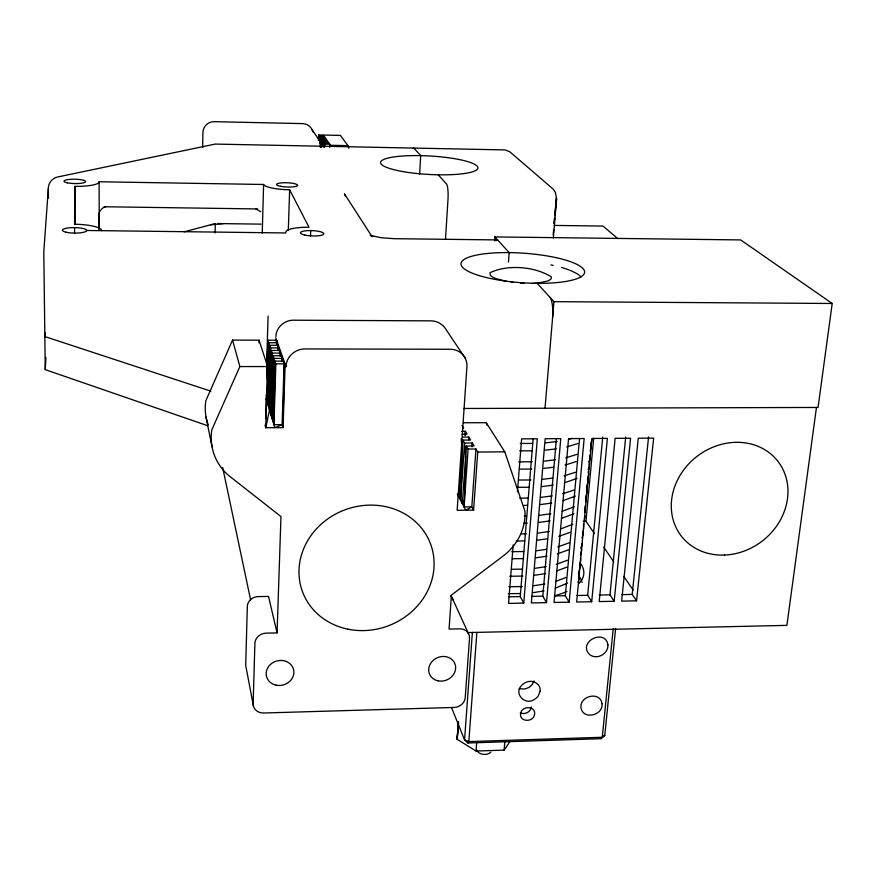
<?xml version="1.0" encoding="UTF-8"?>
<svg xmlns="http://www.w3.org/2000/svg" width="876" height="876" viewBox="0 0 876 876"><rect width="100%" height="100%" fill="white"/><g stroke="black" fill="none" stroke-linecap="round" stroke-linejoin="round"><path stroke-width="1.31" d="M86.636 230.487L285.872 232.95A26.4 6.012 2.4 0 1 309.009 227.256L289.649 189.796A23.597 4.796 2.3 0 1 263.61 184.486L99.13 181.77A24.32 4.906 1 0 1 74.832 186.347L74.569 224.245A27.287 6.176 0.7 0 1 101.747 230.673M275.765 340.216L285.083 366.584L283.047 427.63L265.756 427.707L265.8 423.776M265.866 418.531L266.216 394.758M267.038 394.791L266.939 401.624L268.713 342.724L267.848 340.195L276.641 340.216L278.426 350.575L278.469 347.881L270.454 347.86L269.578 345.275L277.561 345.297L276.641 340.216L276.608 345.429L276.652 342.746L268.713 342.724L269.677 352.097M267.257 379.779L267.848 340.195L266.742 377.03M273.717 417.655L273.038 421.695L274.944 361.109L275.874 363.836L284.109 363.836L283.047 427.63L282.094 424.63L273.947 424.663L274.944 361.109L283.145 361.12L286.003 366.584A18.451 17.498 -20.5 0 1 305.001 348.933L450.209 349.261A18.243 17.038 -32.6 0 1 466.919 366.726L457.152 510.303L473.598 510.117L477.738 452.038L475.931 448.994L468.091 449.038L466.328 446.026L474.135 445.972L472.35 442.982L464.587 443.026L462.856 440.07L470.587 440.026L468.846 437.08L462.429 437.124M280.265 355.831L280.309 353.105L272.228 353.083L271.33 350.455L279.389 350.477M202.663 147.256L202.914 132.539A11.114 11.07 14.9 0 1 214.248 121.676L302.614 123.604A11.049 10.884 -51.5 0 1 312.896 131.991M215.102 232.939L215.288 223.533M319.839 143.752L319.981 136.952L324.908 137.05L324.219 136.054L319.291 135.944L318.623 134.948L340.403 135.408L347.947 145.635L348.845 148.164M321.185 147.179L321.35 138.977L326.31 139.076L325.609 138.069L320.66 137.959L319.981 136.952L319.718 143.554M322.631 146.336L322.74 141.025L327.723 141.124L327.022 140.094L322.04 139.996L321.35 138.977L321.043 146.949M324.054 147.102L324.142 143.095L329.157 143.193L328.445 142.153L323.441 142.054L322.74 141.025L322.532 146.369M329.825 146.916L329.88 144.233L324.854 144.135L324.142 143.095L323.989 147.124M258.967 342.899L259.044 340.173L232.556 340.085L205.838 400.759A53.622 50.523 -15.2 0 0 208.203 424.893M262.231 233.104L263.61 184.486M266.654 363.956L268.089 316.126M264.99 425.09L265.756 427.707L267.596 366.573L259.044 340.173M265.756 427.707L269.501 410.067L271.33 350.455L270.377 412.935L272.228 353.083L273.345 363.956M273.947 424.663L275.874 363.836M280.221 355.82L280.309 353.105M288.303 230.257L289.649 189.796M463.492 422.769L486.224 422.681L504.762 451.852L524.965 511.255A54.148 49.089 -27.5 0 1 504.784 554.782L451.381 595.132L449.081 629.067L459.659 628.826A10.764 9.537 -24 0 1 469.514 638.352L465.233 697.646A10.643 9.318 -22.8 0 1 454.151 707.436L263.632 712.998A10.862 9.592 -14.3 0 1 253.142 703.658L254.905 643.312A10.983 9.833 -14.5 0 1 266.14 633.14L277.068 632.899L280.966 516.555L228.745 475.569A56.119 52.538 -15.7 0 1 211.828 429.809L239.871 366.551L232.556 340.085M310.52 236.038L310.728 230.574M463.207 500.448L460.645 500.47L462.856 440.07L458.958 497.283L459.495 494.622M465.244 435.35L465.397 431.288L461.575 431.31M473.598 510.117L471.825 506.843L464.083 506.93L466.328 446.026L462.353 503.689L462.889 501.061M468.737 439.818L468.846 437.08L468.649 439.796M472.252 445.676L472.35 442.982L472.076 446.99M318.415 140.401L318.623 134.948M319.138 140.04L319.291 135.944L319.773 141.233M320.298 147.234L320.66 137.959L321.492 147.256M321.788 146.653L322.04 139.996L322.631 146.664M323.277 146.073L323.441 142.054L323.791 146.084M324.744 146.829L324.854 144.135M329.77 146.927L329.88 144.233L330.602 145.285L347.947 145.635M207.557 425.67L45.245 369.639L45.924 357.397M419.626 174.204L420.688 155.621L413.91 148.186A11.771 2.07 -88.7 0 0 412.826 148.646M45.081 332.486L44.84 336.57L210.842 391.156M445.49 239.422L448.008 199.115A12.877 2.497 -88.8 0 0 446.377 183.785L438.164 174.773M460.645 500.47L464.587 443.026L465.561 458.049M465.112 435.328L465.397 431.288L467.105 434.178L462.002 434.2M464.083 506.93L468.091 449.038M475.931 448.994L471.825 506.843L465.813 510.204L457.83 495.181M458.356 721.813L457.119 739.3L476.04 751.039L504.149 750.119L509.81 741.72M553.358 237.954L556.588 198.819L555.395 192.457L553.325 189.249L509.624 151.636L504.959 149.916L215.222 144.08L58.068 176.897C52.505 177.795 48.224 182.92 48.333 188.559L43.8 251.817L45.245 369.639M494.579 240.977L494.863 236.925L740.658 239.925L832.2 303.479L818.064 407.45L463.754 408.479M472.383 632.33L464.554 739.913L467.872 743.001L600.991 738.698L604.768 735.413L615.62 628.377M476.862 632.494L468.824 741.578L467.872 743.001M508.463 262.088L509.175 252.606L494.863 236.925M476.04 751.039L476.654 742.903M458.531 721.583L457.119 739.3L458.586 723.357M513.194 544.927L508.54 603.4L523.749 603.093L537.317 438.777L521.625 438.865L517.409 491.896M504.149 750.119L504.806 741.983M523.749 603.093L520.235 596.6L533.134 438.854M553.172 234.899L553.391 232.228M554.552 218.244L554.103 223.599L554.628 218.387M554.99 212.879L555.428 207.513M555.877 202.148L556.205 198.129M545.025 408.249L553.928 301.662L537.196 283.32M546.493 602.633L560.771 438.646L545.146 438.734L531.349 602.94L546.493 602.633L542.813 596.162L556.38 438.723M569.148 602.173L584.139 438.515L568.568 438.602L554.059 602.48L569.148 602.173L565.294 595.724L579.54 438.591M594.454 533.626L585.945 521.22L593.687 438.339M591.705 601.724L607.397 438.383L591.902 438.471L576.671 602.02L591.705 601.724L587.676 595.286L602.732 437.113M554.891 215.781L556.588 198.819M614.175 601.275L630.567 438.252L615.127 438.339L599.206 601.571L614.175 601.275L609.981 594.848L625.694 437.014M613.222 628.683L602.272 737.274L600.991 738.698M636.556 600.816L653.638 438.12L638.265 438.208L621.642 601.122L636.556 600.816L632.198 594.421L648.579 436.894M553.424 232.074L553.741 229.403M582.299 543.295L581.095 548.453M585.091 512.175L584.971 506.131M584.445 519.041L584.829 516.019M583.493 529.334L583.558 524.209M586.055 501.795L586.099 496.834M589.296 466.963L589.143 461.258M591.957 439.555L590.796 444.077M816.454 407.46L786.9 625.365L467.894 632.582M268.45 400.376L267.782 404.405L269.578 345.275L268.636 407.22L270.454 347.86L271.418 357.298M269.501 410.067L270.158 406.092M271.921 411.819L271.253 415.826L273.126 355.733L281.251 355.744M275.885 336.428C276.17 327.438 284.448 320.134 293.285 320.2L431.222 320.857C437.409 320.923 443.289 324.58 446.311 329.945L465.123 358.021M531.316 706.932C530.834 711.914 524.724 715.101 520.311 712.823M578.083 582.212L579.014 578.894L578.499 573.243L580.098 566.892L579.627 563.629M533.944 680.937L532.433 684.123A10.567 9.231 -25.8 0 1 528.283 687.769L524.768 689.018L519.38 688.722M579.518 565.436L580.722 560.18L580.405 558.023M580.46 555.242L581.664 550.051L581.193 546.843M582.047 538.203L583.241 533.101L582.923 531.009M585.497 497.754L587.073 491.951L586.57 488.961M586.471 487.275L588.048 481.559L587.533 478.614M587.522 479.325L588.694 474.584L588.179 471.671M588.103 469.733L588.902 467.894M589.154 461.751L590.315 457.13L589.964 455.224M590.139 451.151L591.3 446.585L590.95 444.712M490.79 752.166C487.406 755.725 478.657 755.134 477.004 750.184M100.072 211.028L102.481 208.159L105.777 206.616L104.069 206.747L257.61 208.948M604.768 735.413L602.272 737.274L468.824 741.578L464.554 739.913L451.611 707.797M567.56 583.077L555.373 588.146M572.904 524.264L560.607 528.962M573.857 513.73L561.549 518.362M574.503 506.7L562.173 511.288M575.466 496.101L563.126 500.623M577.076 478.34L564.702 482.742M565.94 577.47L555.975 581.27M566.871 567.133L556.895 570.878M567.495 560.235L556.326 564.341M568.436 549.843L557.256 553.884M569.061 542.868L557.87 546.887M570.013 532.411L558.8 536.353M573.846 490.1L562.556 493.823M575.455 472.263L564.144 475.887M576.43 461.499L565.097 465.068M577.076 454.315L565.743 457.841M578.061 443.486L566.706 446.946M184.157 231.833L214.105 223.851M568.557 439.314L572.17 438.361M210.569 224.793L223.051 223.643M544.116 590.928L533.024 592.647M544.719 584.018L533.604 585.726M545.617 573.594L534.491 575.269M546.219 566.641L535.072 568.305M547.128 556.15L535.959 557.782M546.536 549.34L536.55 550.741M547.445 538.773L537.448 540.153M549.252 531.513L538.039 533.09M550.172 520.87L538.937 522.414M550.785 513.774L539.539 515.296M551.705 503.065L540.448 504.554M552.329 495.882L541.05 497.36M553.26 485.118L541.959 486.563M552.679 478.077L542.572 479.314M553.621 467.226L543.492 468.43M555.45 459.78L544.095 461.159M556.391 448.851L545.025 450.198M557.026 441.515L545.639 442.851M522.096 586.559L508.912 586.723M520.355 593.534L508.354 593.665M522.348 569.148L511.507 569.258M522.961 576.09L509.744 576.244M523.202 558.614L512.351 558.724M524.647 540.952L516.194 541.05M523.782 551.551L511.693 551.65M523.717 523.257L527.297 523.136M521.647 533.988L526.421 533.834M524.286 516.117L526.684 516.052M528.151 498.083L519.632 498.148M523.968 505.397L527.56 505.288M530.834 479.971L518.614 480.037M529.038 487.264L516.796 487.297M531.721 469.065L519.479 469.12M532.323 461.783L518.822 461.827M532.619 443.464L520.278 443.453M532.017 450.833L519.687 450.822M508.912 596.83L520.235 596.6M531.874 596.381L542.813 596.162M554.399 595.932L565.294 595.724M576.835 595.494L587.676 595.286M599.173 595.056L609.981 594.848M621.434 594.629L632.198 594.421M583.219 521.253L585.945 521.22M457.272 494.13L459.812 494.097M477.738 452.038L504.762 451.852M239.871 366.551L267.596 366.573M285.083 366.584L286.003 366.584L275.754 337.709M553.928 301.662L832.2 303.479M497.119 239.914L394.288 238.688L381.148 237.735L370.515 235.458L373.198 236.509M554.311 225.428L603.006 226.074L617.58 238.458M217.872 223.566L261.103 224.136M511.026 282.214L513.358 282.499M506.613 281.47L495.772 278.524A31.043 7.545 4 0 1 490.242 275.009L490.045 272.699C507.708 264.267 534.513 266.413 551.092 276.717L551.343 277.889A31.284 7.599 4 0 1 547.774 280.977L538.422 282.97A30.671 7.457 4 0 1 532.148 283.408M255.77 208.773L260.741 211.729M569.258 270.016L566.137 268.888A61.813 15.023 4 0 0 561.494 267.465M370.252 235.261L372.212 236.093M570.287 270.388L576.901 273.597A62.919 15.297 4 0 1 580.952 276.936M603.728 547.161L613.78 561.823M623.832 576.485L633.107 590.019M311.9 129.319L319.357 140.445M371.479 235.797L344.443 193.826L345.21 195.906M462.002 425.594L463.689 428.43M452.027 597.629L468.452 633.512M486.224 422.681L487.089 425.221M266.096 398.854L274.856 427.663L282.094 424.63L284.109 363.836L286.003 366.584L282.192 358.415L274.035 358.404L273.126 355.733L272.14 418.739L274.035 358.404L275.403 371.807M277.068 632.899L268.538 596.425L258.081 596.622A10.512 9.494 -14.2 0 0 247.328 606.4L245.729 664.621A10.402 9.264 -14 0 0 246.014 667.03L253.438 706.144M222.712 467.642L250.613 599.929M206.046 417.064L212.025 446.771M461.225 438.482L462.123 452.038M48.333 188.559L48.443 198.031M74.832 186.347L75.117 224.541M74.548 227.607L74.58 233.027M99.13 181.77L99.218 229.348M98.999 213.021L99.021 229.118M549.953 297.303A16.37 4.128 -89.3 0 1 552.603 317.583M496.276 240.517A14.618 3.263 -89 0 1 497.962 240.32M550.894 264.924A61.813 15.023 4 0 1 553.139 265.395M524.045 283.386A30.671 7.457 4 0 1 520.453 283.2M450.56 595.702A10.315 9.22 -24 0 1 452.892 599.874M579.781 577.284A83.921 33.507 4.8 0 1 582.069 582.365M581.018 564.013A84.14 33.014 4.7 0 1 578.609 583.832M566.98 591.42A84.14 33.014 4.7 0 1 554.661 595.757M602.02 703.669C603.465 715.473 582.814 720.379 581.007 707.644C579.496 695.796 600.268 690.879 602.02 703.669M607.911 644.856C608.502 652.521 599.863 658.599 592.745 656.223A10.72 9.34 -29.1 0 1 588.53 653.397C578.937 640.674 605.524 628.749 607.911 644.856M282.192 358.415L282.149 361.109L282.192 358.415M540.174 690.923L538.335 695.862A10.709 9.318 -25.8 0 1 534.13 699.552C524.976 705.947 513.051 692.982 521.899 685.152A10.676 9.297 -25.8 0 1 526.673 682.108C532.663 679.491 540.996 683.904 540.174 690.923M520.727 713.086C518.57 721.89 532.937 722.809 534.459 714.904C536.627 706.111 522.227 705.158 520.727 713.086M479.019 275.546A61.955 14.793 4 0 0 582.529 275.732A61.955 14.793 4 0 0 507.051 252.595A61.955 14.793 4 0 0 479.019 275.546M402.522 171.521A48.804 9.253 3.2 0 0 477.88 168.301A48.804 9.253 3.2 0 0 407.274 155.764A48.804 9.253 3.2 0 0 402.522 171.521M280.561 186.303A10.49 2.124 2.3 0 0 297.457 185.602A10.49 2.124 2.3 0 0 283.266 182.756A10.49 2.124 2.3 0 0 280.561 186.303M65.985 232.206A12.122 2.748 0.7 0 0 86.242 231.198A12.122 2.748 0.7 0 0 71.317 227.672A12.122 2.748 0.7 0 0 65.985 232.206M304.925 235.107A11.738 2.672 2.4 0 0 323.726 234.111A11.738 2.672 2.4 0 0 307.684 230.64A11.738 2.672 2.4 0 0 304.925 235.107M67.244 182.81A10.808 2.179 1 0 0 85.3 182.109A10.808 2.179 1 0 0 72.018 179.23A10.808 2.179 1 0 0 67.244 182.81M275.995 685.142A13.95 12.406 -15.2 0 0 293.526 669.417A13.95 12.406 -15.2 0 0 270.564 664.347A13.95 12.406 -15.2 0 0 275.995 685.142M437.847 680.794A13.72 12.1 -22.7 0 0 455.389 665.3A13.72 12.1 -22.7 0 0 433.259 660.285A13.72 12.1 -22.7 0 0 437.847 680.794M347.838 629.154A68.328 61.9 -20.7 0 0 432.109 548.803A68.328 61.9 -20.7 0 0 319.652 525.611A68.328 61.9 -20.7 0 0 347.838 629.154M724.551 555.066A61.068 53.436 -37.6 0 0 782.509 468.518A61.068 53.436 -37.6 0 0 681.824 472.58A61.068 53.436 -37.6 0 0 724.551 555.066"/></g></svg>
